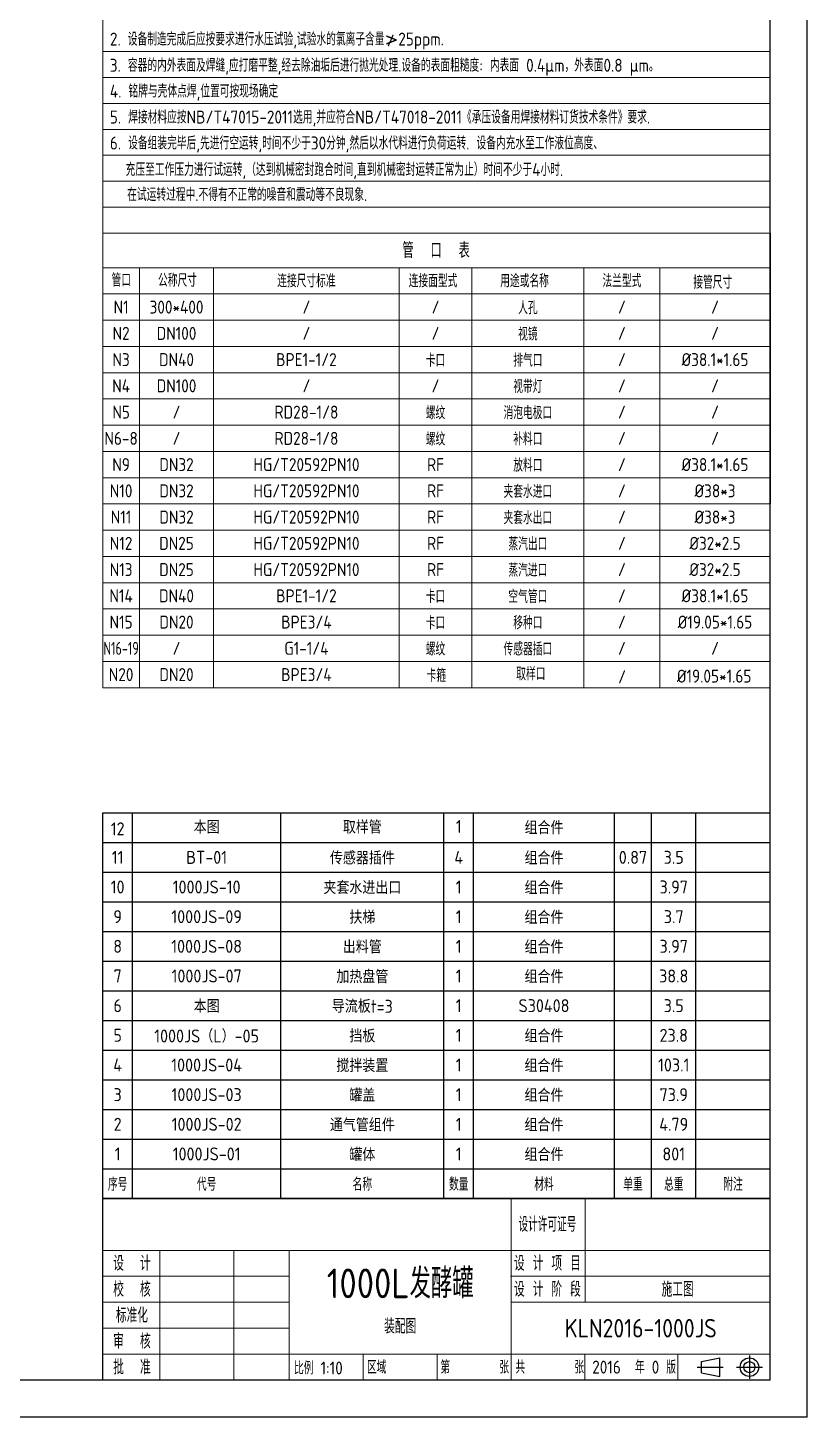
# Model space of a CAD drawing. Header units: millimetres. Extents: x 39049 to 47459, y -4270 to 1670.
# Drawn here: x 45357 to 47459, y -4270 to -523 of the extents above; entities that cross this region are included whole.
import ezdxf
from ezdxf.enums import TextEntityAlignment as Align

# ---------------------------------------------------------------- set-up
doc = ezdxf.new("R2010")
doc.units = ezdxf.units.MM
doc.layers.add('item', color=7, linetype='Continuous')
doc.layers.add('LAYER4', color=3, linetype='Continuous')
doc.styles.add('hz', font='gbenor.shx', dxfattribs={"bigfont": 'gbcbig.shx'})
doc.styles.get("Standard").update_dxf_attribs({"font": 'isocp.shx', "width": 0.707, "bigfont": 'hztxt.shx'})

msp = doc.modelspace()

# ---------------------------------------------------------------- linework, layer by layer
for p, q in [((47459.4533, -4270.2571), (47459.4533, 1669.7429)), ((47359.4533, -4170.2571), (47359.4533, 1569.7429)), ((47359.4533, -2090.3331), (47359.4533, 1569.7429)), ((47359.4533, -4170.2571), (39299.4533, -4170.2571)), ((47459.4533, -4270.2571), (39049.4533, -4270.2571))]:
    msp.add_line(p, q)
at = {"lineweight": 15}
for p, q in [((45559.4116, -1076.8484), (45559.4111, 1569.7429)), ((45559.4112, -586.8484), (47359.4533, -586.8484)), ((45559.4112, -656.8484), (47359.4533, -656.8484)), ((45559.4112, -726.8484), (47359.4533, -726.8484)), ((45559.4112, -796.8484), (47359.4533, -796.8484)), ((45559.4112, -866.8484), (47359.4533, -866.8484)), ((45559.4112, -936.8484), (47359.4533, -936.8484)), ((45559.4112, -1006.8484), (47359.4533, -1006.8484)), ((45559.4116, -1076.8484), (47359.4533, -1076.8484)), ((45559.4116, -1076.8484), (47359.4538, -1076.8484)), ((45559.4116, -1076.8484), (45559.4116, -2302.7008)), ((45559.4123, -1170.073), (47359.4538, -1170.073)), ((45658.0345, -1170.0763), (45658.0345, -2302.7008)), ((45858.2635, -1170.0763), (45858.2635, -2302.7008)), ((46358.8827, -1170.0763), (46358.8827, -2302.7008)), ((46554.7956, -1170.0763), (46554.7956, -2302.7008)), ((46857.0794, -1170.0763), (46857.0794, -2302.7008)), ((47062.075, -1170.0763), (47062.075, -2302.7008)), ((45559.4123, -1240.8623), (47359.4538, -1240.8623)), ((45559.4123, -1311.6515), (47359.4538, -1311.6515)), ((45559.4123, -1382.4407), (47359.4538, -1382.4407)), ((45559.4123, -1453.23), (47359.4538, -1453.23)), ((45559.4123, -1524.0192), (47359.4538, -1524.0192)), ((45559.4123, -1594.8084), (47359.4538, -1594.8084)), ((45559.4123, -1665.5977), (47359.4538, -1665.5977)), ((45559.4123, -1736.3869), (47359.4538, -1736.3869)), ((45559.4123, -1807.1762), (47359.4538, -1807.1762)), ((45559.4116, -1877.9654), (47359.4538, -1877.9654)), ((45559.4116, -1948.7546), (47359.4538, -1948.7546)), ((45559.4116, -2019.5439), (47359.4538, -2019.5439)), ((45559.4116, -2090.3331), (47359.4538, -2090.3331)), ((45559.4116, -2161.1223), (47359.4538, -2161.1223)), ((45559.4116, -2231.9116), (47359.4538, -2231.9116)), ((45559.4116, -2302.7008), (47359.4538, -2302.7008)), ((46660.8758, -4170.2571), (46660.8758, -3680.2571)), ((46860.4694, -3960.2571), (46860.4694, -3680.2571)), ((47359.4533, -3820.2571), (45559.4112, -3820.2571)), ((45712.8063, -4170.2571), (45712.8063, -3820.2571)), ((45912.3999, -4170.2571), (45912.3999, -3820.2571)), ((46062.0951, -4170.2571), (46062.0951, -3820.2571)), ((46062.0951, -3890.2571), (45559.4112, -3890.2571)), ((47359.4533, -3890.2571), (46659.2492, -3890.2571)), ((46062.0951, -3960.2571), (45559.4112, -3960.2571)), ((47359.4533, -3960.2571), (46660.8758, -3960.2571)), ((46062.0951, -4030.2571), (45559.4112, -4030.2571)), ((47359.4533, -4100.2571), (45559.4112, -4100.2571)), ((46261.6887, -4170.2571), (46261.6887, -4100.2571)), ((46461.2822, -4170.2571), (46461.2822, -4100.2571)), ((46859.4533, -4170.2571), (46859.4533, -4100.2571)), ((47110.063, -4170.2571), (47110.063, -4100.2571))]:
    msp.add_line(p, q, dxfattribs=at)
at = {"ltscale": 6}
msp.add_line((47359.4538, -1076.8484), (47359.4538, -1807.1762), dxfattribs=at)
at = {"color": 4, "linetype": 'Continuous'}
for p, q in [((45559.4112, -3680.2571), (45559.4112, -3600.2571)), ((45559.4112, -3600.2571), (47359.4112, -3600.2571))]:
    msp.add_line(p, q, dxfattribs=at)
at = {"color": 7, "linetype": 'Continuous'}
for p, q in [((45639.4112, -3680.2571), (45639.4112, -3600.2571)), ((46039.4112, -3680.2571), (46039.4112, -3600.2571)), ((46479.4112, -3680.2571), (46479.4112, -3600.2571)), ((46559.4112, -3680.2571), (46559.4112, -3600.2571)), ((46939.4112, -3680.2571), (46939.4112, -3600.2571)), ((47039.4112, -3680.2571), (47039.4112, -3600.2571)), ((47159.4112, -3680.2571), (47159.4112, -3600.2571))]:
    msp.add_line(p, q, dxfattribs=at)
at = {"ltscale": 50}
for p, q in [((45559.4112, -3680.2571), (47359.4533, -3680.2571)), ((47174.1533, -4120.2571), (47224.1533, -4110.2571)), ((47174.1533, -4150.2571), (47174.1533, -4120.2571)), ((47224.1533, -4160.2571), (47224.1533, -4110.2571)), ((47174.1533, -4150.2571), (47224.1533, -4160.2571))]:
    msp.add_line(p, q, dxfattribs=at)
at = {"ltscale": 0.05}
for p, q in [((47303.5375, -4104.051), (47303.5375, -4166.4631)), ((47162.9638, -4135.2571), (47232.8413, -4135.2571)), ((47268.595, -4135.2571), (47338.4801, -4135.2571))]:
    msp.add_line(p, q, dxfattribs=at)
at = {"ltscale": 50}
for radius in [25, 15]:
    msp.add_circle((47303.5375, -4135.2571), radius, dxfattribs=at)
at = {"layer": 'item', "color": 4, "linetype": 'Continuous', "ltscale": 10}
for p, q in [((45559.4112, -3600.2571), (45559.4112, -2640.2571)), ((45559.4112, -2720.2571), (47359.4112, -2720.2571))]:
    msp.add_line(p, q, dxfattribs=at)
at = {"layer": 'item', "color": 7, "linetype": 'Continuous', "ltscale": 10}
for p, q in [((45559.4112, -2640.2571), (47359.4112, -2640.2571)), ((45639.4112, -3600.2571), (45639.4112, -2640.2571)), ((46039.4112, -3600.2571), (46039.4112, -2640.2571)), ((46479.4112, -3600.2571), (46479.4112, -2640.2571)), ((46559.4112, -3600.2571), (46559.4112, -2640.2571)), ((46939.4112, -3600.2571), (46939.4112, -2640.2571)), ((47039.4112, -3600.2571), (47039.4112, -2640.2571)), ((47159.4112, -3600.2571), (47159.4112, -2640.2571)), ((45559.4112, -2800.2571), (47359.4112, -2800.2571)), ((45559.4112, -2880.2571), (47359.4112, -2880.2571)), ((45559.4112, -2960.2571), (47359.4112, -2960.2571)), ((45559.4112, -3040.2571), (47359.4112, -3040.2571)), ((45559.4112, -3120.2571), (47359.4112, -3120.2571)), ((45559.4112, -3200.2571), (47359.4112, -3200.2571)), ((45559.4112, -3280.2571), (47359.4112, -3280.2571)), ((45559.4112, -3360.2571), (47359.4112, -3360.2571)), ((45559.4112, -3440.2571), (47359.4112, -3440.2571)), ((45559.4112, -3520.2571), (47359.4112, -3520.2571))]:
    msp.add_line(p, q, dxfattribs=at)
at = {"layer": 'LAYER4', "color": 3}
for p in [(45559.4112, -4170.2571), (47359.4533, -3680.2571)]:
    msp.add_line(p, (45559.4112, -3680.2571), dxfattribs=at)

# ---------------------------------------------------------------- texts
at = {"lineweight": 15, "style": 'hz'}
for s, p in [('2. 设备制造完成后应按要求进行水压试验,试验水的氯离子含量≯25ppm.', (45578.5202, -570.8417)), ('3. 容器的内外表面及焊缝,应打磨平整,经去除油垢后进行抛光处理.设备的表面粗糙度: 内表面 0.4μm，外表面0.8 μm。 ', (45578.1893, -641.5213)), ('4. 铭牌与壳体点焊,位置可按现场确定 ', (45578.2804, -711.1888)), ('5. 焊接材料应按NB/T47015-2011选用,并应符合NB/T47018-2011《承压设备用焊接材料订货技术条件》要求. ', (45578.2804, -781.1888)), ('6. 设备组装完毕后,先进行空运转,时间不少于30分钟,然后以水代料进行负荷运转. 设备内充水至工作液位高度、', (45578.2808, -851.1888)), ('充压至工作压力进行试运转,（达到机械密封跑合时间,直到机械密封运转正常为止）时间不少于4小时.', (45620.9949, -922.6642)), ('在试运转过程中.不得有不正常的噪音和震动等不良现象.', (45625.1229, -990.2876))]:
    msp.add_text(s, height=35, dxfattribs=at).set_placement(p)
for s, p in [('N1', (45608.7233, -1276.2569)), ('300*400', (45758.149, -1276.2569)), ('/', (46108.5731, -1276.2569)), ('/', (46456.8391, -1276.2569)), ('人孔', (46705.9375, -1276.2569)), ('/', (46959.5772, -1276.2569)), ('/', (47210.7644, -1276.2569)), ('N2', (45608.7233, -1347.0461)), ('DN100', (45758.149, -1347.0461)), ('/', (46108.5731, -1347.0461)), ('/', (46456.8391, -1347.0461)), ('视镜', (46705.9375, -1347.0461)), ('/', (46959.5772, -1347.0461)), ('/', (47210.7644, -1347.0461)), ('N3', (45608.7233, -1417.8354)), ('DN40', (45758.149, -1417.8354)), ('BPE1-1/2', (46108.5731, -1417.8354)), ('卡口', (46456.8391, -1417.8354)), ('排气口', (46705.9375, -1417.8354)), ('/', (46959.5772, -1417.8354)), ('%%C38.1*1.65', (47210.7644, -1417.8354)), ('N4', (45608.7233, -1488.6246)), ('DN100', (45758.1489, -1488.6246)), ('/', (46108.573, -1488.6246)), ('/', (46456.839, -1488.6246)), ('视带灯', (46705.9374, -1488.6246)), ('/', (46959.5771, -1488.6246)), ('/', (47210.7643, -1488.6246)), ('N5', (45608.7233, -1559.4138)), ('/', (45758.149, -1559.4138)), ('RD28-1/8', (46108.5731, -1559.4138)), ('螺纹', (46456.8391, -1559.4138)), ('消泡电极口', (46705.9375, -1559.4138)), ('/', (46959.5772, -1559.4138)), ('/', (47210.7644, -1559.4138)), ('螺纹', (46456.8391, -1630.2031)), ('补料口', (46705.9375, -1630.2031)), ('N6-8', (45608.7233, -1630.2031)), ('/', (45758.149, -1630.2031)), ('RD28-1/8', (46108.5731, -1630.2031)), ('/', (46959.5772, -1630.2031)), ('/', (47210.7644, -1630.2031)), ('N9', (45608.7233, -1700.9923)), ('DN32', (45758.149, -1700.9923)), ('HG/T20592PN10', (46108.5731, -1700.9923)), ('RF', (46456.8391, -1700.9923)), ('放料口', (46705.9375, -1700.9923)), ('/', (46959.5772, -1700.9923)), ('%%C38.1*1.65', (47210.7644, -1700.9923)), ('N10', (45608.7233, -1771.7815)), ('DN32', (45758.149, -1771.7815)), ('HG/T20592PN10', (46108.5731, -1771.7815)), ('RF', (46456.8391, -1771.7815)), ('夹套水进口', (46705.9375, -1771.7815)), ('/', (46959.5772, -1771.7815)), ('%%C38*3', (47210.7644, -1771.7815)), ('N11', (45608.7233, -1842.5708)), ('DN32', (45758.149, -1842.5708)), ('HG/T20592PN10', (46108.5731, -1842.5708)), ('RF', (46456.8391, -1842.5708)), ('夹套水出口', (46705.9375, -1842.5708)), ('/', (46959.5772, -1842.5708)), ('%%C38*3', (47210.7644, -1842.5708)), ('N12', (45608.7233, -1913.36)), ('DN25', (45758.149, -1913.36)), ('HG/T20592PN10', (46108.5731, -1913.36)), ('RF', (46456.8391, -1913.36)), ('蒸汽出口', (46705.9375, -1913.36)), ('/', (46959.5772, -1913.36)), ('%%C32*2.5', (47210.7644, -1913.36)), ('N13', (45608.7233, -1984.1492)), ('DN25', (45758.149, -1984.1492)), ('HG/T20592PN10', (46108.5731, -1984.1492)), ('RF', (46456.8391, -1984.1492)), ('蒸汽进口', (46705.9375, -1984.1492)), ('/', (46959.5772, -1984.1492)), ('%%C32*2.5', (47210.7644, -1984.1492)), ('N14', (45608.7233, -2054.9385)), ('DN40', (45758.149, -2054.9385)), ('BPE1-1/2', (46108.5731, -2054.9385)), ('卡口', (46456.8391, -2054.9385)), ('空气管口', (46705.9375, -2054.9385)), ('/', (46959.5772, -2054.9385)), ('%%C38.1*1.65', (47210.7644, -2054.9385)), ('N15', (45608.7233, -2125.7277)), ('DN20', (45758.149, -2125.7277)), ('BPE3/4', (46108.5731, -2125.7277)), ('卡口', (46456.8391, -2125.7277)), ('移种口', (46705.9375, -2125.7277)), ('/', (46959.5772, -2125.7277)), ('%%C19.05*1.65', (47210.7644, -2125.7277)), ('/', (45758.1484, -2196.517)), ('G1-1/4', (46108.5724, -2196.517)), ('螺纹', (46456.8385, -2196.517)), ('传感器插口', (46705.9369, -2196.517)), ('/', (46959.5766, -2196.517)), ('/', (47210.7637, -2196.517)), ('卡箍', (46458.9773, -2267.5157)), ('取样口', (46713.9467, -2263.5483)), ('N20', (45608.7233, -2267.3062)), ('DN20', (45758.149, -2267.3062)), ('BPE3/4', (46108.5731, -2267.3062)), ('/', (46960.0268, -2273.4666)), ('%%C19.05*1.65', (47208.4458, -2271.4829))]:
    msp.add_text(s, height=35, dxfattribs=at).set_placement(p, align=Align.MIDDLE)
at = {"lineweight": 15, "style": 'hz', "width": 0.8}
msp.add_text('N16-19', height=35, dxfattribs=at).set_placement((45608.7233, -2196.517), align=Align.MIDDLE)
at = {"color": 0, "linetype": 'Continuous', "style": 'hz'}
for s, p in [('序号', (45599.4112, -3640.2571)), ('代号', (45839.4112, -3640.2571)), ('名称', (46259.4112, -3640.2571)), ('数量', (46519.4112, -3640.2571)), ('材料', (46749.4112, -3640.2571)), ('单重', (46989.4112, -3640.2571)), ('总重', (47099.4112, -3640.2571)), ('附注', (47259.4112, -3640.2571))]:
    msp.add_text(s, height=35, dxfattribs=at).set_placement(p, align=Align.MIDDLE)
at = {"lineweight": 15, "style": 'hz'}
for s, insert, char_height, width, attachment_point in [('管  口  表', (46458.401, -1123.0677), 42, 1796.342154, 5), ('管口', (45609.1326, -1185.8641), 35, 97.803928, 2), ('公称尺寸', (45708.3403, -1186.377), 35, 513.916334, 1), ('连接尺寸标准', (46108.5731, -1205.4693), 35, 500.619133, 5), ('连接面型式', (46450.0995, -1205.4693), 35, 195.912906, 5), ('用途或名称', (46696.9514, -1205.4676), 35, 302.283881, 5), ('法兰型式', (46959.5772, -1205.4693), 35, 204.995524, 5), ('接管尺寸', (47204.5885, -1209.2321), 35, 304.675158, 5)]:
    msp.add_mtext(s, dxfattribs=dict(at, insert=insert, char_height=char_height, width=width, attachment_point=attachment_point))
at = {"linetype": 'Continuous', "attachment_point": 5, "style": 'hz'}
for s, insert, char_height, width in [('{\\W0.65;设计许可证号}', (46758.6474, -3750.2571), 40, 349.69518), ('设  计', (45637.9588, -3855.2571), 40, 349.69518), ('设 计 项 目', (46758.6474, -3855.2571), 40, 349.69518), ('1000L发酵罐', (46361.4855, -3909.3982), 80, 598.780719), ('校  核', (45637.9588, -3925.2571), 40, 349.69518), ('设 计 阶 段', (46758.6474, -3925.2571), 40, 349.69518), ('施工图', (47109.9614, -3925.2571), 40, 498.983932), ('标准化', (45637.9588, -3995.2571), 40, 349.69518), ('装配图', (46361.4855, -4024.7945), 40, 349.69518), ('审  核', (45637.9588, -4065.2571), 40, 349.69518), ('批  准', (45637.9588, -4135.2571), 40, 349.69518)]:
    msp.add_mtext(s, dxfattribs=dict(at, insert=insert, char_height=char_height, width=width))
at = {"color": 7, "style": 'hz'}
for s, insert, char_height, width, attachment_point in [('KLN2016-1000JS', (47010.1646, -4030.2571), 50, 698.577505, 5), ('比例 1:10', (46075.2274, -4137.4793), 35, 299.593573, 4), ('区域', (46271.7633, -4135.2571), 35, 299.593573, 4), ('第       张', (46469.9168, -4135.2571), 35, 299.593573, 4), ('共       张', (46672.3891, -4135.2571), 35, 299.593573, 4), (' 2016  年 0 版 ', (46860.4694, -4135.2571), 35, 299.593573, 4)]:
    msp.add_mtext(s, dxfattribs=dict(at, insert=insert, char_height=char_height, width=width, attachment_point=attachment_point))
at = {"layer": 'item', "color": 0, "linetype": 'Continuous', "ltscale": 10}
for s, p in [('本图', (45839.4112, -2676.9377)), ('取样管', (46259.4112, -2676.9377)), ('1', (46519.4112, -2676.9377)), ('组合件', (46749.4112, -2678.5401)), ('12', (45599.4112, -2683.4141)), ('11', (45599.4112, -2760.2571)), ('BT-01', (45839.4112, -2760.2571)), ('传感器插件', (46259.4112, -2760.2571)), ('4', (46519.4112, -2760.2571)), ('组合件', (46749.4112, -2760.2571)), ('0.87', (46989.4112, -2760.2571)), ('3.5', (47099.4112, -2760.2571)), ('10', (45599.4112, -2840.2571)), ('1000JS-10', (45839.4112, -2840.2571)), ('夹套水进出口', (46259.4112, -2840.2571)), ('1', (46519.4112, -2840.2571)), ('组合件', (46749.4112, -2840.2571)), ('3.97', (47099.4112, -2840.2571)), ('9', (45599.4112, -2920.2571)), ('1000JS-09', (45839.4112, -2920.2571)), ('扶梯', (46259.4112, -2920.2571)), ('1', (46519.4112, -2920.2571)), ('组合件', (46749.4112, -2920.2571)), ('3.7', (47099.4112, -2920.2571)), ('8', (45599.4112, -3000.2571)), ('1000JS-08', (45839.4112, -3000.2571)), ('出料管', (46259.4112, -3000.2571)), ('1', (46519.4112, -3000.2571)), ('组合件', (46749.4112, -3000.2571)), ('3.97', (47099.4112, -3000.2571)), ('7', (45599.4112, -3080.2571)), ('1000JS-07', (45839.4112, -3080.2571)), ('加热盘管', (46259.4112, -3080.2571)), ('1', (46519.4112, -3080.2571)), ('组合件', (46749.4112, -3080.2571)), ('38.8', (47099.4112, -3080.2571)), ('6', (45599.4112, -3160.2571)), ('本图', (45839.4112, -3160.2571)), ('导流板t=3', (46259.4112, -3160.2571)), ('1', (46519.4112, -3160.2571)), ('S30408', (46749.4112, -3160.2571)), ('3.5', (47099.4112, -3160.2571)), ('1000JS（L）-05', (45839.4112, -3240.2571)), ('挡板', (46259.4112, -3240.2571)), ('组合件', (46749.4112, -3240.2571)), ('5', (45599.4112, -3240.2571)), ('1', (46519.4112, -3240.2571)), ('23.8', (47099.4112, -3240.2571)), ('4', (45599.4112, -3320.2571)), ('1000JS-04', (45839.4112, -3320.2571)), ('搅拌装置', (46259.4112, -3320.2571)), ('1', (46519.4112, -3320.2571)), ('组合件', (46749.4112, -3320.2571)), ('103.1', (47099.4112, -3320.2571)), ('3', (45599.4112, -3400.2571)), ('1000JS-03', (45839.4112, -3400.2571)), ('罐盖', (46259.4112, -3400.2571)), ('1', (46519.4112, -3400.2571)), ('组合件', (46749.4112, -3400.2571)), ('73.9', (47099.4112, -3400.2571)), ('2', (45599.4112, -3480.2571)), ('1000JS-02', (45839.4112, -3480.2571)), ('通气管组件', (46259.4112, -3480.2571)), ('1', (46519.4112, -3480.2571)), ('组合件', (46749.4112, -3480.2571)), ('4.79', (47099.4112, -3480.2571)), ('1', (45599.4112, -3560.2571)), ('1000JS-01', (45839.4112, -3560.2571)), ('罐体', (46259.4112, -3560.2571)), ('1', (46519.4112, -3560.2571)), ('组合件', (46749.4112, -3560.2571)), ('801', (47099.4112, -3560.2571))]:
    msp.add_text(s, height=35, dxfattribs=at).set_placement(p, align=Align.MIDDLE)

doc.saveas('drawing.dxf')
